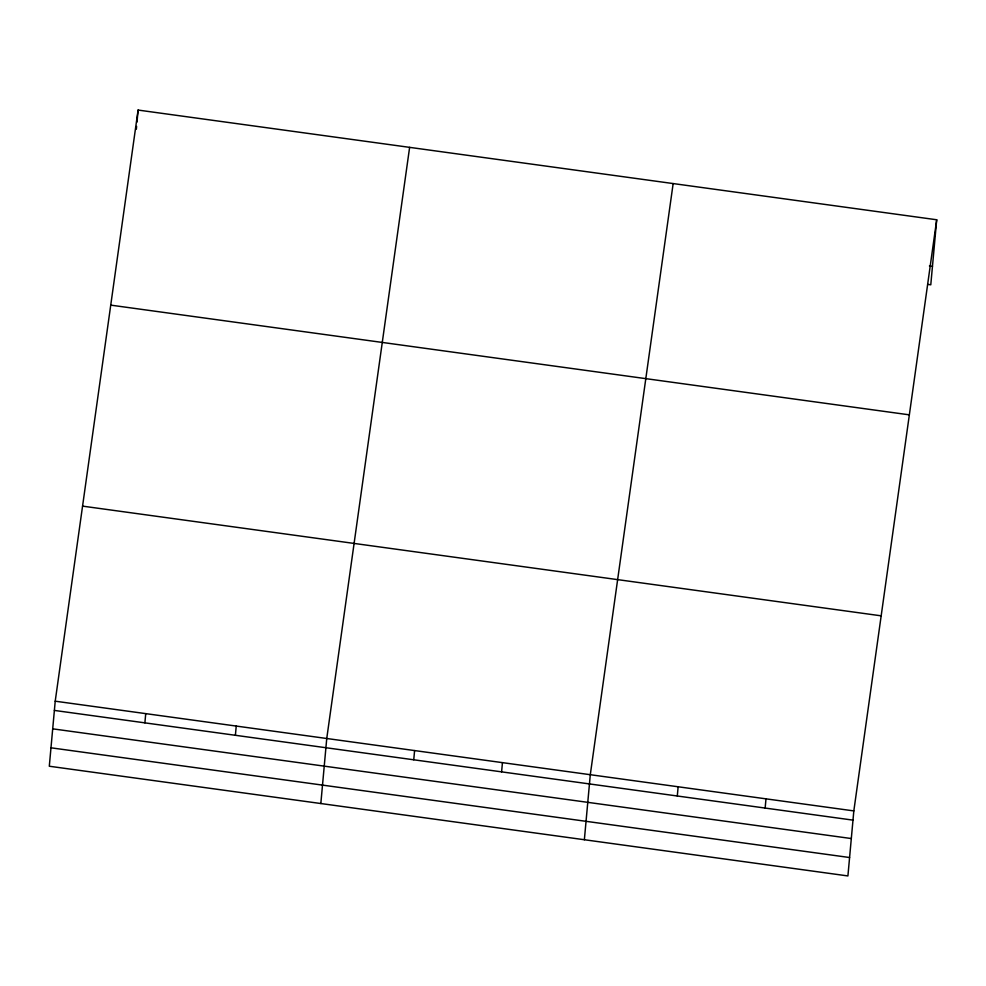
<?xml version="1.0" encoding="UTF-8"?>
<svg xmlns="http://www.w3.org/2000/svg" width="986" height="986" viewBox="0 0 986 986"><rect width="100%" height="100%" fill="white"/><g stroke="black" fill="none" stroke-linecap="round" stroke-linejoin="round"><path stroke-width="1.48" d="M55.216 701.194L49.3 766.233L847.911 875.938L853.827 810.911L936.7 219.767L138.089 110.062L55.216 701.194L853.827 810.911M136.351 129.203L136.598 126.368M136.992 122.116L138.089 110.062M144.893 722.849L145.731 713.63M235.395 735.285L236.233 726.066M320.832 803.528L326.748 738.502L409.621 147.358M413.75 759.787L414.588 750.568M501.603 771.853L502.441 762.634M584.365 839.739L590.294 774.7L673.155 183.569M677.296 795.998L678.134 786.766M765.148 808.064L765.986 798.845M936.7 219.767L930.784 284.806L927.752 284.387M929.428 265.974L932.46 266.393M110.74 305.13L909.351 414.847M82.565 506.126L881.176 615.831M54.378 710.425L852.989 820.13M52.702 728.839L851.312 838.544M50.976 747.807L849.587 857.524"/></g></svg>
